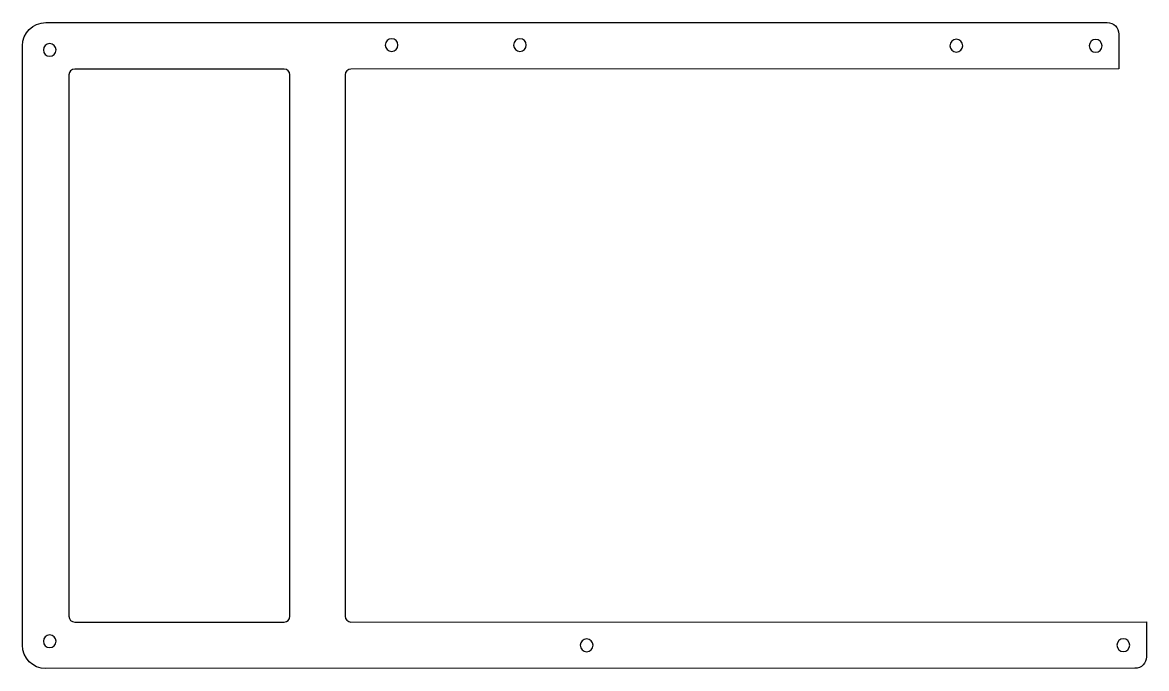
# Model space of a CAD drawing. Header units: inches. Extents: x 58 to 251, y -201 to -89.
import ezdxf

# ---------------------------------------------------------------- set-up
doc = ezdxf.new("R2010")
doc.units = ezdxf.units.IN
doc.header["$MEASUREMENT"] = 0
doc.layers.add('Layer 1', color=7, linetype='Continuous')

msp = doc.modelspace()

# ---------------------------------------------------------------- linework, layer by layer
at = {"layer": 'Layer 1', "color": 195, "lineweight": 25, "true_color": 0x794d9e}
for points, knots in [([(113.25, -191.64), (113.25, -191.64), (113.25, -98.39), (113.25, -98.39), (113.25, -97.84), (113.7, -97.39), (114.25, -97.39), (114.25, -97.39), (246.6, -97.38), (246.6, -97.38), (246.6, -97.38), (246.6, -91.38), (246.6, -91.38), (246.6, -90.27), (245.71, -89.38), (244.6, -89.38), (244.6, -89.38), (61.63, -89.4), (61.63, -89.4), (59.42, -89.4), (57.63, -91.19), (57.63, -93.4), (57.63, -93.4), (57.63, -196.65), (57.63, -196.65), (57.63, -198.86), (59.42, -200.65), (61.63, -200.65), (61.63, -200.65), (249.37, -200.62), (249.37, -200.62), (250.47, -200.62), (251.37, -199.72), (251.37, -198.62), (251.37, -198.62), (251.37, -192.63), (251.37, -192.63), (251.37, -192.63), (114.25, -192.64), (114.25, -192.64), (113.7, -192.64), (113.25, -192.2), (113.25, -191.64)], [0, 0, 0, 0, 1, 1, 1, 2, 2, 2, 3, 3, 3, 4, 4, 4, 5, 5, 5, 6, 6, 6, 7, 7, 7, 8, 8, 8, 9, 9, 9, 10, 10, 10, 11, 11, 11, 12, 12, 12, 13, 13, 13, 14, 14, 14, 14]), ([(122.34, -93.27), (122.34, -93.88), (121.85, -94.37), (121.24, -94.37), (120.64, -94.37), (120.14, -93.88), (120.14, -93.27), (120.14, -92.67), (120.64, -92.17), (121.24, -92.17), (121.85, -92.17), (122.34, -92.67), (122.34, -93.27)], [0, 0, 0, 0, 1, 1, 1, 2, 2, 2, 3, 3, 3, 4, 4, 4, 4]), ([(144.46, -93.27), (144.46, -93.88), (143.97, -94.37), (143.36, -94.37), (142.76, -94.37), (142.26, -93.88), (142.26, -93.27), (142.26, -92.67), (142.76, -92.17), (143.36, -92.17), (143.97, -92.17), (144.46, -92.67), (144.46, -93.27)], [0, 0, 0, 0, 1, 1, 1, 2, 2, 2, 3, 3, 3, 4, 4, 4, 4]), ([(219.68, -93.37), (219.68, -93.98), (219.19, -94.47), (218.58, -94.47), (217.97, -94.47), (217.48, -93.98), (217.48, -93.37), (217.48, -92.77), (217.97, -92.27), (218.58, -92.27), (219.19, -92.27), (219.68, -92.77), (219.68, -93.37)], [0, 0, 0, 0, 1, 1, 1, 2, 2, 2, 3, 3, 3, 4, 4, 4, 4]), ([(243.7, -93.4), (243.7, -94.01), (243.21, -94.5), (242.6, -94.5), (242, -94.5), (241.5, -94.01), (241.5, -93.4), (241.5, -92.79), (242, -92.3), (242.6, -92.3), (243.21, -92.3), (243.7, -92.79), (243.7, -93.4)], [0, 0, 0, 0, 1, 1, 1, 2, 2, 2, 3, 3, 3, 4, 4, 4, 4]), ([(63.43, -94.1), (63.43, -94.71), (62.94, -95.2), (62.33, -95.2), (61.72, -95.2), (61.23, -94.71), (61.23, -94.1), (61.23, -93.49), (61.72, -93), (62.33, -93), (62.94, -93), (63.43, -93.49), (63.43, -94.1)], [0, 0, 0, 0, 1, 1, 1, 2, 2, 2, 3, 3, 3, 4, 4, 4, 4]), ([(65.63, -191.65), (65.63, -191.65), (65.63, -98.4), (65.63, -98.4), (65.63, -97.85), (66.08, -97.4), (66.63, -97.4), (66.63, -97.4), (102.73, -97.4), (102.73, -97.4), (103.28, -97.4), (103.73, -97.84), (103.73, -98.4), (103.73, -98.4), (103.73, -191.65), (103.73, -191.65), (103.73, -192.2), (103.28, -192.65), (102.73, -192.65), (102.73, -192.65), (66.63, -192.65), (66.63, -192.65), (66.08, -192.65), (65.63, -192.2), (65.63, -191.65)], [0, 0, 0, 0, 1, 1, 1, 2, 2, 2, 3, 3, 3, 4, 4, 4, 5, 5, 5, 6, 6, 6, 7, 7, 7, 8, 8, 8, 8]), ([(63.43, -195.95), (63.43, -196.56), (62.94, -197.05), (62.33, -197.05), (61.72, -197.05), (61.23, -196.56), (61.23, -195.95), (61.23, -195.34), (61.72, -194.85), (62.33, -194.85), (62.94, -194.85), (63.43, -195.34), (63.43, -195.95)], [0, 0, 0, 0, 1, 1, 1, 2, 2, 2, 3, 3, 3, 4, 4, 4, 4]), ([(155.97, -196.65), (155.97, -197.26), (155.47, -197.75), (154.87, -197.75), (154.26, -197.75), (153.77, -197.26), (153.77, -196.65), (153.77, -196.04), (154.26, -195.55), (154.87, -195.55), (155.47, -195.55), (155.97, -196.04), (155.97, -196.65)], [0, 0, 0, 0, 1, 1, 1, 2, 2, 2, 3, 3, 3, 4, 4, 4, 4]), ([(248.47, -196.63), (248.47, -197.23), (247.97, -197.73), (247.37, -197.73), (246.76, -197.73), (246.27, -197.23), (246.27, -196.63), (246.27, -196.02), (246.76, -195.53), (247.37, -195.53), (247.97, -195.53), (248.47, -196.02), (248.47, -196.63)], [0, 0, 0, 0, 1, 1, 1, 2, 2, 2, 3, 3, 3, 4, 4, 4, 4])]:
    msp.add_open_spline(points, degree=3, knots=knots, dxfattribs=at)

doc.saveas('drawing.dxf')
